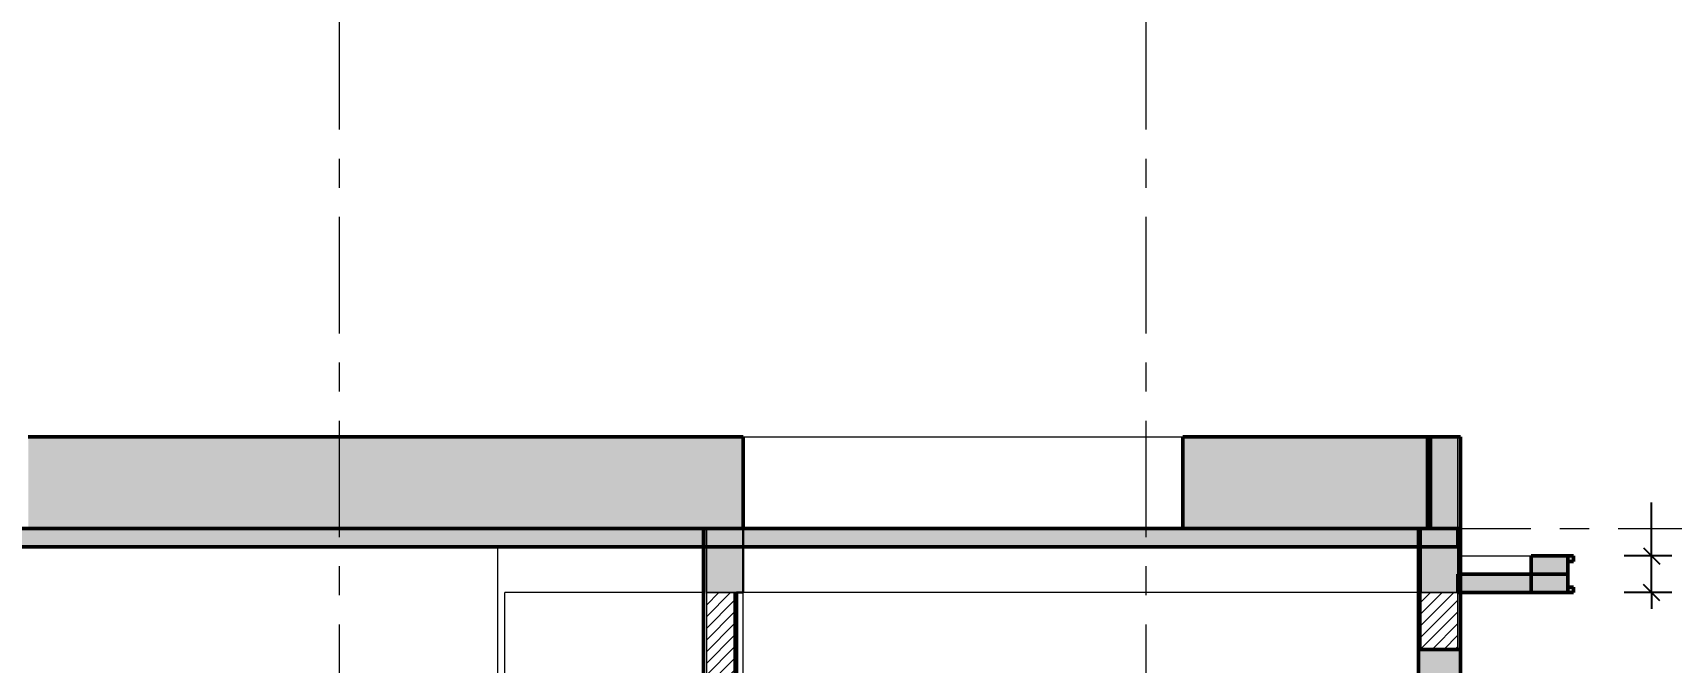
# Model space of a CAD drawing. Header units: millimetres. Extents: x 2164007 to 2324354, y -2513385 to -2308978.
# Drawn here: x 2305620 to 2314559, y -2497459 to -2494025 of the extents above; entities that cross this region are included whole.
import ezdxf

# ---------------------------------------------------------------- set-up
doc = ezdxf.new("R2010")
doc.units = ezdxf.units.MM
doc.linetypes.add('Grid Line', pattern=[22.224999999999994, 12.7, -3.174999999999999, 3.174999999999999, -3.174999999999999])
for name, color, linetype, lineweight in [('A-ANNO-DIMS', 211, 'Continuous', 9), ('A-DETL-GENF', 8, 'Continuous', 9), ('A-DETL-WIDE', 214, 'Continuous', 50), ('A-FLOR', 8, 'Continuous', 13), ('A-FLOR-PATT', 8, 'Continuous', 13), ('A-WALL', 113, 'Continuous', 20), ('A-WALL-PATT', 8, 'Continuous', 50), ('S-BEAM', 8, 'Continuous', 9), ('S-COLS', 52, 'Continuous', 9), ('S-GRID', 8, 'Continuous', 9)]:
    doc.layers.add(name, color=color, linetype=linetype, lineweight=lineweight)
doc.styles.add('Arial_1', font='arial.ttf', dxfattribs={"height": 162.2829341317365})
doc.dimstyles.new('Dim_dai_ca_vu', dxfattribs={"dimscale": 304.8, "dimtxt": 165, "dimasz": 0.29296875, "dimexe": 0.4921259842519685, "dimexo": 0.0625, "dimgap": 0.3937007874015748, "dimtad": 1, "dimdec": 0, "dimzin": 0, "dimdsep": 46, "dimtxsty": 'Arial_1', "dimblk1": 'OBLIQUE', "dimblk2": 'OBLIQUE', "dimsah": 1, "dimcen": 0.09, "dimdle": 0.4921259842519685, "dimadec": 0, "dimazin": 0, "dimtfac": 1, "dimtdec": 4, "dimtix": 1, "dimtmove": 0, "dimatfit": 3, "dimfxl": 0.9842519685039368, "dimfxlon": 1, "dimtvp": 1, "dimtfill": 1, "dimtolj": 1, "dimtzin": 0, "dimarcsym": 2})
pattern_1 = [(45, (2305746.949367068, -2497704.085771641), (-31.81980515339464, 31.81980515339464), [])]

# ---------------------------------------------------------------- blocks, each defined once
blk = doc.blocks.new('Floors 3 - Floors 3-1078498-mc c-cc')
at = {"layer": 'A-FLOR-PATT', "lineweight": 13}
h = blk.add_hatch(color=256, dxfattribs=at)
h.paths.add_polyline_path([(12487.45480985661, 3249.99999999998), (12670.96116680863, 3249.999999999998), (12670.96116680863, 3449.999999999956), (12470.96116680863, 3450), (12470.96116680863, 3249.99999999998)], flags=0)
h.paths.add_polyline_path([(-4829.03883319115, 3249.999999999998), (-4629.038833191148, 3250.000000000024), (-4629.038833191153, 3450), (-4829.03883319115, 3450.000000000052)], flags=0)
at = {"layer": 'A-FLOR'}
blk.add_line((12085.96116680831, 3449.999999999999), (12470.96116680861, 3449.999999999999), dxfattribs=at)
at = {"layer": 'A-FLOR', "lineweight": 50}
for p, q in [((12670.96116680861, 3449.999999999955), (12470.96116680861, 3449.999999999999)), ((12470.96116680861, 3449.999999999999), (12470.96116680861, 3249.999999999979)), ((12670.96116680861, 3250.000000000001), (12670.96116680861, 3449.999999999955)), ((12470.96116680861, 3249.999999999979), (12670.96116680861, 3250.000000000001))]:
    blk.add_line(p, q, dxfattribs=at)
blk = doc.blocks.new('Floors 6 - Floors 3-1090177-mc c-cc')
at = {"layer": 'A-FLOR-PATT', "lineweight": 13}
h = blk.add_hatch(color=256, dxfattribs=at)
h.paths.add_polyline_path([(12670.96116680863, 3249.999999999976), (12700.96116680863, 3249.999999999998), (12700.96116680863, 3280.000000000337), (12670.96116680863, 3279.999999999995)], flags=0)
h.paths.add_polyline_path([(-4859.038833191147, 3249.999999999998), (-4829.03883319115, 3250.000000000024), (-4829.03883319115, 3279.999999999995), (-4859.03883319115, 3279.999999999623)], flags=0)
h.paths.add_polyline_path([(12670.96116680863, 3419.999999999955), (12700.96116680863, 3420.000000000002), (12700.96116680863, 3449.999999999956), (12670.96116680863, 3450)], flags=0)
h.paths.add_polyline_path([(-4859.038833191152, 3420.000000000002), (-4829.03883319115, 3420.00000000005), (-4829.03883319115, 3450), (-4859.038833191152, 3450.000000000052)], flags=0)
at = {"layer": 'A-FLOR', "lineweight": 50}
for p, q in [((12700.96116680862, 3449.999999999954), (12670.96116680861, 3450)), ((12670.96116680861, 3450), (12670.96116680861, 3419.999999999955)), ((12670.96116680861, 3419.999999999955), (12700.96116680862, 3420)), ((12700.96116680862, 3420), (12700.96116680862, 3449.999999999954)), ((12700.96116680861, 3280.000000000337), (12670.96116680861, 3279.999999999993)), ((12670.96116680861, 3279.999999999993), (12670.96116680861, 3249.999999999978)), ((12670.96116680861, 3249.999999999978), (12700.96116680861, 3250.000000000001)), ((12700.96116680861, 3250.000000000001), (12700.96116680861, 3280.000000000337))]:
    blk.add_line(p, q, dxfattribs=at)
blk = doc.blocks.new('_Oblique')
at = {"color": 0, "linetype": 'ByBlock', "lineweight": -2}
blk.add_line((-0.5, -0.5), (0.5, 0.5), dxfattribs=at)
blk = doc.blocks.new('*D702')
at = {"layer": 'A-ANNO-DIMS', "color": 0, "lineweight": -2}
for p, q in [((2314451.096428477, -2496879.085771641), (2314451.096428477, -2496587.037125266)), ((2314562.718545103, -2496879.085771641), (2314301.096428477, -2496879.085771641)), ((2314451.096428477, -2497079.085771641), (2314451.096428477, -2496879.085771641)), ((2314562.718545103, -2497079.085771641), (2314301.096428477, -2497079.085771641)), ((2314451.096428477, -2497079.085771641), (2314451.096428477, -2497168.382646641))]:
    blk.add_line(p, q, dxfattribs=at)
at = {"layer": 'Defpoints', "color": 0}
for p in [(2314581.768545103, -2496879.085771641), (2314451.096428477, -2497079.085771641), (2314581.768545103, -2497079.085771641)]:
    blk.add_point(p, dxfattribs=at)
at = {"layer": 'A-ANNO-DIMS', "color": 0, "lineweight": -2, "xscale": 89.296875, "yscale": 89.296875, "zscale": 89.296875}
for p, rotation in [((2314451.096428477, -2496879.085771641), 270), ((2314451.096428477, -2497079.085771641), 90)]:
    blk.add_blockref('_Oblique', p, dxfattribs=dict(at, rotation=rotation))
at = {"layer": 'A-ANNO-DIMS', "color": 0, "insert": (2314643.289825619, -2496539.230522407), "char_height": 162.2829341317365, "attachment_point": 1, "rotation": 89.99999999999991, "line_spacing_factor": 0.9385317878468564, "style": 'Arial_1', "bg_fill": 3, "box_fill_scale": 1.1, "bg_fill_color": 256, "bg_fill_true_color": 13158600, "bg_fill_transparency": 0}
blk.add_mtext('\\A1;200', dxfattribs=at)

msp = doc.modelspace()

# ---------------------------------------------------------------- hatches: boundary and pattern name
at = {"layer": 'A-DETL-GENF'}
msp.add_hatch(color=7, dxfattribs=at).paths.add_polyline_path([(2313409.664533876, -2497529.085771641), (2313409.664533876, -2497388.77712027), (2313179.664533876, -2497388.77712027), (2313179.664533876, -2497529.085771641)], flags=0)
at = {"layer": 'A-FLOR-PATT', "lineweight": 9}
h = msp.add_hatch(dxfattribs=at)
h.set_pattern_fill('FP_4', color=256, style=0, pattern_type=2)
h.set_pattern_definition([(0, (2305746.949367068, -2497704.085771641), (365.76, 91.44), [30.175, -244.145, 30.175, -244.145, -1463.04]), (0, (2305746.949367068, -2497704.085771641), (365.76, 91.44), [-548.64, 30.175, -518.465, 30.175, -244.145, -640.08]), (0, (2305746.949367068, -2497704.085771641), (365.76, 91.44), [-1371.6, 30.175, -152.705, 30.175, -427.025]), (120, (2305884.109367068, -2497658.365771641), (-262.069362922049, 271.0374516881963), [30.17499999999999, -244.1449999999999, 30.17499999999999, -1707.184999999999]), (120, (2305884.109367068, -2497658.365771641), (-262.069362922049, 271.0374516881963), [-304.4949999999998, -244.1449999999999, 30.17499999999999, -518.4649999999996, -914.3999999999995]), (120, (2305884.109367068, -2497658.365771641), (-262.069362922049, 271.0374516881963), [-1097.279999999999, 30.17499999999999, -244.1449999999999, 30.17499999999999, -609.9049999999995]), (120, (2305884.109367068, -2497658.365771641), (-262.069362922049, 271.0374516881963), [-1401.774999999999, -152.7049999999999, 30.17499999999999, -427.0249999999997]), (240, (2305929.829367068, -2497475.485771641), (-103.6906370779508, -362.4774516881963), [30.175, -244.145, 30.175, -1707.185]), (240, (2305929.829367068, -2497475.485771641), (-103.6906370779508, -362.4774516881963), [-304.495, -244.145, 30.175, -518.465, -914.4]), (240, (2305929.829367068, -2497475.485771641), (-103.6906370779508, -362.4774516881963), [-1097.28, 30.175, -244.145, 30.175, -609.905]), (240, (2305929.829367068, -2497475.485771641), (-103.6906370779508, -362.4774516881963), [-1401.775, -152.705, 30.175, -427.025])])
h.paths.add_polyline_path([(2312270.641174849, -2496729.085771641), (2313244.664533876, -2496729.085771641), (2313244.664533876, -2496229.085771641), (2311894.664533876, -2496229.085771641), (2311894.664533876, -2496729.085771641)], flags=0)
h.paths.add_polyline_path([(2298405.988156169, -2496729.085771641), (2299594.664533876, -2496729.085771641), (2299594.664533876, -2496229.085771641), (2297244.664533876, -2496229.085771641), (2297244.664533876, -2496729.085771641)], flags=0)
h.paths.add_polyline_path([(2305594.664533865, -2496729.085771641), (2309494.664533876, -2496729.085771641), (2309494.664533876, -2496229.085771641), (2305594.664533865, -2496229.085771641)], flags=0)
at = {"layer": 'A-FLOR-PATT', "lineweight": 13}
msp.add_hatch(color=256, dxfattribs=at).paths.add_polyline_path([(2313394.664533876, -2496829.085771641), (2313394.664533876, -2496729.085771641), (2297094.664533876, -2496729.085771641), (2297094.664533876, -2496829.085771641), (2312270.641174849, -2496829.085771641)], flags=0)
h = msp.add_hatch(color=256, dxfattribs=at)
h.paths.add_polyline_path([(2313811.158176925, -2497079.085771641), (2313994.664533876, -2497079.085771641), (2313994.664533876, -2496979.085771641), (2313394.664533875, -2496979.085771641), (2313394.664533875, -2497079.085771641)], flags=0)
h.paths.add_polyline_path([(2296865.471154093, -2497079.085771641), (2297094.664533877, -2497079.085771641), (2297094.664533877, -2496979.085771641), (2296494.664533877, -2496979.085771641), (2296494.664533877, -2497079.085771641)], flags=0)
at = {"layer": 'A-WALL-PATT'}
msp.add_hatch(color=256, dxfattribs=at).paths.add_polyline_path([(2313394.664533876, -2496729.085771641), (2313394.664533876, -2496229.085771641), (2313244.664533876, -2496229.085771641), (2313244.664533876, -2496729.085771641)], flags=0)
at = {"layer": 'A-WALL-PATT', "lineweight": 9}
h = msp.add_hatch(dxfattribs=at)
h.set_pattern_fill('FP_1', color=256, style=0, pattern_type=2)
h.set_pattern_definition(pattern_1)
h.paths.add_polyline_path([(2309444.664533876, -2500329.085771641), (2309444.664533876, -2497079.085771641), (2309294.664533876, -2497079.085771641), (2309294.664533876, -2500329.085771641)], flags=0)
h = msp.add_hatch(dxfattribs=at)
h.set_pattern_fill('FP_1', color=256, style=0, pattern_type=2)
h.set_pattern_definition(pattern_1)
h.paths.add_polyline_path([(2313194.664533876, -2500329.085771641), (2313394.664533876, -2500329.085771641), (2313394.664533876, -2497529.085771641), (2313194.664533876, -2497529.085771641), (2313194.664533876, -2499901.759776557)], flags=0)
h.paths.add_polyline_path([(2313194.664533876, -2497388.77712027), (2313394.664533876, -2497388.77712027), (2313394.664533876, -2497079.085771641), (2313194.664533876, -2497079.085771641)], flags=0)
at = {"layer": 'S-BEAM'}
for points in [[(2309494.664533876, -2497079.085771641), (2309494.664533876, -2496729.085771641), (2309294.664533876, -2496729.085771641), (2309294.664533876, -2497079.085771641), (2309459.664533876, -2497079.085771641)], [(2313394.664533876, -2497079.085771641), (2313394.664533876, -2496729.085771641), (2313194.664533876, -2496729.085771641), (2313194.664533876, -2497079.085771641)]]:
    msp.add_hatch(color=256, dxfattribs=at).paths.add_polyline_path(points, flags=0)

# ---------------------------------------------------------------- linework, layer by layer
at = {"layer": 'A-DETL-WIDE'}
for p, q in [((2313409.664533876, -2497388.77712027), (2313179.664533876, -2497388.77712027)), ((2313179.664533876, -2497388.77712027), (2313179.664533876, -2497529.085771641)), ((2313409.664533876, -2497529.085771641), (2313409.664533876, -2497388.77712027))]:
    msp.add_line(p, q, dxfattribs=at)
at = {"layer": 'A-FLOR', "lineweight": 50}
for p, q in [((2309494.664533876, -2496229.085771641), (2305594.664533865, -2496229.085771641)), ((2309494.664533876, -2496729.085771641), (2309494.664533876, -2496229.085771641)), ((2313229.664533876, -2496229.085771641), (2311894.664533876, -2496229.085771641)), ((2311894.664533876, -2496229.085771641), (2311894.664533876, -2496729.085771641)), ((2313244.664533876, -2496729.085771641), (2313244.664533876, -2496229.085771641)), ((2297259.664533876, -2496729.085771641), (2313229.664533876, -2496729.085771641)), ((2313394.664533876, -2496829.085771641), (2313394.664533876, -2496729.085771641)), ((2302059.664533876, -2496829.085771641), (2313394.664533876, -2496829.085771641)), ((2313994.664533876, -2496979.085771641), (2313394.664533875, -2496979.085771641)), ((2313394.664533875, -2496979.085771641), (2313394.664533875, -2497079.085771641)), ((2313994.664533876, -2497079.085771641), (2313994.664533876, -2496979.085771641)), ((2313394.664533875, -2497079.085771641), (2313994.664533876, -2497079.085771641))]:
    msp.add_line(p, q, dxfattribs=at)
at = {"layer": 'A-FLOR'}
msp.add_line((2309494.664533876, -2496229.085771641), (2311894.664533876, -2496229.085771641), dxfattribs=at)
at = {"layer": 'A-WALL', "lineweight": 50}
for p, q in [((2313229.664533876, -2496229.085771641), (2313229.664533876, -2496729.085771641)), ((2313409.664533876, -2496229.085771641), (2313229.664533876, -2496229.085771641)), ((2313409.664533876, -2497388.77712027), (2313409.664533876, -2496229.085771641)), ((2309279.664533876, -2496729.085771641), (2309279.664533876, -2500329.085771641)), ((2313179.664533876, -2496729.085771641), (2313179.664533876, -2497388.77712027)), ((2313229.664533876, -2496729.085771641), (2313409.664533876, -2496729.085771641)), ((2309459.664533876, -2499973.485771641), (2309459.664533876, -2497079.085771641))]:
    msp.add_line(p, q, dxfattribs=at)
at = {"layer": 'A-WALL', "lineweight": 13}
for p, q in [((2313394.664533876, -2496729.085771641), (2313394.664533876, -2496229.085771641)), ((2309294.664533876, -2497079.085771641), (2309294.664533876, -2500329.085771641)), ((2309444.664533876, -2497079.085771641), (2309444.664533876, -2500329.085771641)), ((2313194.664533876, -2497388.77712027), (2313194.664533876, -2497079.085771641)), ((2313394.664533876, -2497388.77712027), (2313394.664533876, -2497079.085771641))]:
    msp.add_line(p, q, dxfattribs=at)
at = {"layer": 'A-WALL'}
for p, q in [((2309294.664533876, -2497079.085771641), (2309294.664533876, -2496729.085771641)), ((2313194.664533876, -2497079.085771641), (2313194.664533876, -2496729.085771641)), ((2308154.664533876, -2496829.085771641), (2308154.664533876, -2500329.085771641)), ((2313394.664533876, -2496829.085771641), (2313394.664533876, -2497079.085771641)), ((2309459.664533876, -2497079.085771641), (2309294.664533876, -2497079.085771641)), ((2313394.664533875, -2497079.085771641), (2313194.664533876, -2497079.085771641))]:
    msp.add_line(p, q, dxfattribs=at)
at = {"layer": 'S-BEAM', "lineweight": 30}
for p, q in [((2309494.664533876, -2496729.085771641), (2309294.664533876, -2496729.085771641)), ((2309494.664533876, -2497079.085771641), (2309494.664533876, -2496729.085771641)), ((2313394.664533876, -2496729.085771641), (2313194.664533876, -2496729.085771641)), ((2309459.664533876, -2497079.085771641), (2309494.664533876, -2497079.085771641))]:
    msp.add_line(p, q, dxfattribs=at)
at = {"layer": 'S-BEAM'}
for p, q in [((2309294.664533876, -2496729.085771641), (2309294.664533876, -2497079.085771641)), ((2313194.664533876, -2496729.085771641), (2313194.664533876, -2497079.085771641)), ((2313394.664533876, -2497079.085771641), (2313394.664533876, -2496729.085771641)), ((2309279.664533876, -2497079.085771641), (2308194.664533876, -2497079.085771641)), ((2309294.664533876, -2497079.085771641), (2309444.664533876, -2497079.085771641)), ((2309444.664533876, -2497079.085771641), (2309459.664533876, -2497079.085771641)), ((2313179.664533876, -2497079.085771641), (2309494.664533876, -2497079.085771641)), ((2313194.664533876, -2497079.085771641), (2313394.664533876, -2497079.085771641))]:
    msp.add_line(p, q, dxfattribs=at)
at = {"layer": 'S-COLS'}
for p, q in [((2308194.664533876, -2500329.085771641), (2308194.664533876, -2497079.085771641)), ((2309494.664533876, -2499718.247453171), (2309494.664533876, -2497079.085771641))]:
    msp.add_line(p, q, dxfattribs=at)
at = {"layer": 'S-GRID', "linetype": 'Grid Line', "ltscale": 50}
for p, q in [((2307293.664533868, -2503443.916349021), (2307293.664533868, -2490490.685771641)), ((2311693.664533876, -2503443.916349021), (2311693.664533876, -2490490.685771641)), ((2292043.999993142, -2496729.085771641), (2320927.058819855, -2496729.085771641))]:
    msp.add_line(p, q, dxfattribs=at)

# ---------------------------------------------------------------- block references
at = {"layer": 'A-FLOR'}
for name in ['Floors 6 - Floors 3-1090177-mc c-cc', 'Floors 3 - Floors 3-1078498-mc c-cc']:
    msp.add_blockref(name, (2301323.703367068, -2500329.085771641), dxfattribs=at)

# ---------------------------------------------------------------- next in the draw order: dimensions: what is measured, and where the dimension line sits
at = {"layer": 'A-ANNO-DIMS'}
dim = msp.add_linear_dim(base=(2314451.096428477, -2497079.085771641), p1=(2314581.768545103, -2496879.085771641), p2=(2314581.768545103, -2497079.085771641), angle=90, dimstyle='Dim_dai_ca_vu', override={"dimpost": '<>', "dimfxl": 199.9999999999759}, dxfattribs=at)
dim.commit()
dim.dimension.update_dxf_attribs({"geometry": '*D702', "text_midpoint": (2314751.478448374, -2496587.037125266), "dimtype": 128, "text_rotation": 89.99999999999991})

doc.saveas('drawing.dxf')
